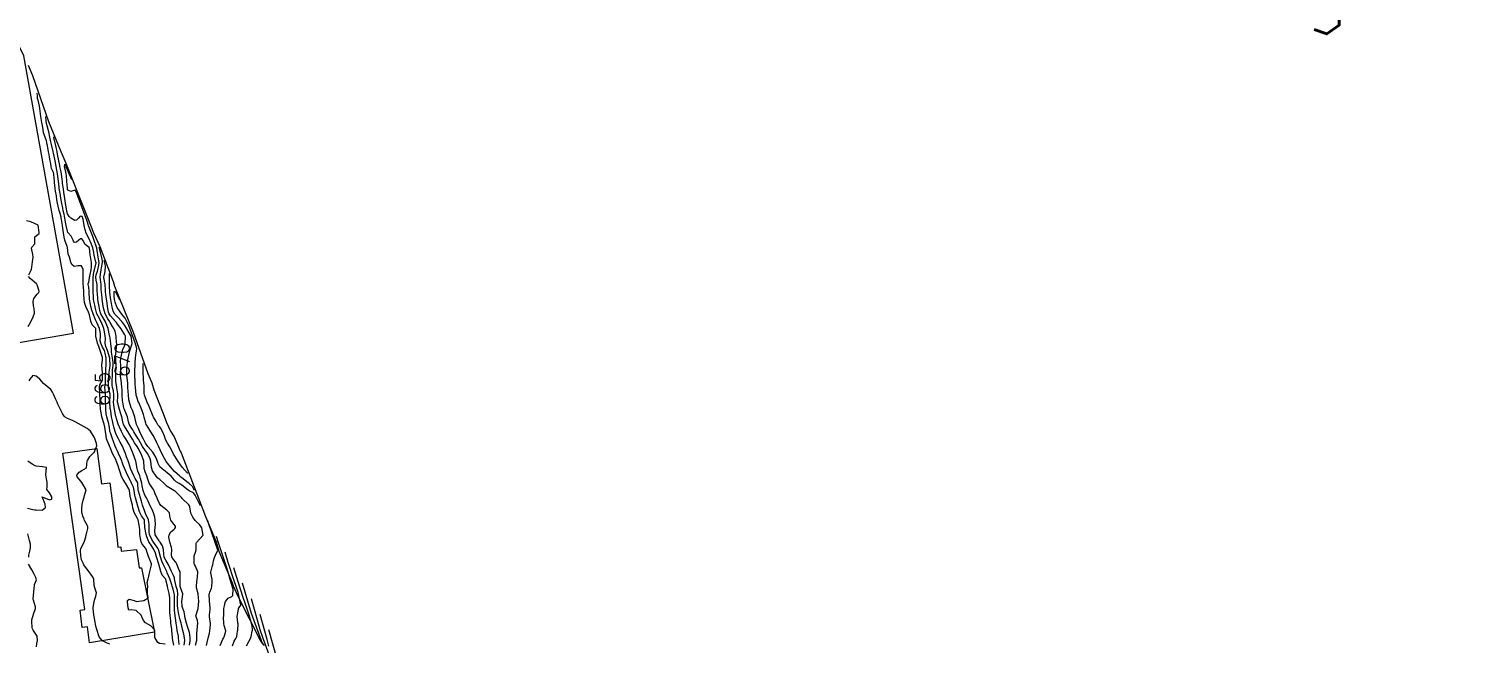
# Model space of a CAD drawing. Header units: metres. Extents: x 292545 to 299085, y 7450245 to 7463078.
# Drawn here: x 295996.8 to 296390.3, y 7458513.5 to 7458681.2 of the extents above; entities that cross this region are included whole.
import ezdxf
from ezdxf.enums import TextEntityAlignment as Align

# ---------------------------------------------------------------- set-up
doc = ezdxf.new("R2010")
doc.units = ezdxf.units.M
for name, color, linetype in [('Area', 45, 'Continuous'), ('Cotas', 45, 'Continuous'), ('Curvas de Nivel 1m', 11, 'Continuous'), ('Curvas de Nivel 5m', 15, 'Continuous'), ('Edificações', 30, 'Continuous')]:
    doc.layers.add(name, color=color, linetype=linetype)
doc.layers.add('TEXTO_CONGELA', color=45, linetype='Continuous', plot=False)
doc.styles.add('ROMANS', font='romans', dxfattribs={"height": 0.2})
doc.styles.add('Style-STANDARD', font='STANDARD.shx')

msp = doc.modelspace()

# ---------------------------------------------------------------- linework, layer by layer
at = {"layer": 'Area'}
msp.add_polyline3d([(295996.58, 7458671.32, 674.78), (295997.72, 7458668.51, 674.8), (296002.11, 7458655.99, 675.31), (296005.48, 7458647.81, 664.75), (296006.84, 7458644.62, 665.01), (296011.66, 7458632.56, 667.5), (296012.78, 7458629.82, 666.95), (296014.4, 7458625.6, 666.2), (296016.1, 7458621.87, 674.54), (296019.71, 7458612.34, 684.27), (296020.14, 7458611.06, 685.37), (296025.22, 7458598.52, 683.02), (296029.17, 7458587.3, 671.92), (296030.28, 7458584.71, 672.46), (296030.86, 7458582.82, 672.67), (296033.36, 7458576.38, 672.77), (296034.31, 7458573.96, 672.57), (296035.39, 7458571.57, 672.39), (296036.32, 7458570.05, 672.43), (296038.03, 7458566.13, 672.46), (296038.31, 7458565.65, 672.39), (296044.9, 7458548.34, 674.89), (296047.78, 7458541.38, 682.91), (296048.53, 7458538.9, 682.16), (296052.14, 7458530.29, 676.46), (296052.48, 7458529.41, 687.72), (296053.74, 7458526.57, 672.01), (296060, 7458514.29, 681.83), (296060.58, 7458513.61, 674.41), (296060.79, 7458513.18, 674.94)], dxfattribs=at)
at = {"layer": 'Curvas de Nivel 1m', "flags": 128}
for points, elevation in [([(296036.27, 7458513.3), (296035.94, 7458515.11), (296035.9, 7458515.3), (296035.89, 7458515.35), (296035.73, 7458517.3), (296035.71, 7458517.56), (296035.5, 7458519.3), (296035.43, 7458519.88), (296035.25, 7458521.31), (296035.2, 7458522.14), (296035.16, 7458523.31), (296035.17, 7458524.2), (296035.21, 7458525.31), (296035.2, 7458526.18), (296035.03, 7458527.31), (296034.67, 7458528.75), (296034.52, 7458529.32), (296034.13, 7458531.11), (296034.09, 7458531.27), (296034.04, 7458531.32), (296033.14, 7458532.33), (296032.72, 7458533.34), (296032.18, 7458535.35), (296031.51, 7458537.36), (296031.26, 7458538.32), (296030.85, 7458539.36), (296030.24, 7458540.27), (296029.49, 7458541.38), (296028.89, 7458542.76), (296028.72, 7458543.39), (296028.4, 7458545.29), (296028.39, 7458545.39), (296028.32, 7458546.95), (296028.29, 7458547.36), (296028.28, 7458547.39), (296027.46, 7458548.52), (296026.99, 7458549.41), (296026.41, 7458551.38), (296026.4, 7458551.42), (296026.39, 7458551.44), (296026.37, 7458551.5), (296025.82, 7458553.43), (296025.67, 7458554.16), (296025.48, 7458555.43), (296025.29, 7458556.29), (296024.76, 7458557.44), (296024.64, 7458557.64), (296024.45, 7458558.01), (296023.73, 7458559.45), (296023.08, 7458560.86), (296022.82, 7458561.46), (296022.5, 7458562.32), (296022.21, 7458563.17), (296022.09, 7458563.47), (296021.7, 7458564.3), (296021.18, 7458565.48), (296020.99, 7458565.92), (296020.56, 7458566.84), (296020.29, 7458567.49), (296019.82, 7458568.73), (296019.53, 7458569.5), (296019.02, 7458571.09), (296018.88, 7458571.51), (296018.83, 7458571.72), (296018.63, 7458573.09), (296018.56, 7458573.51), (296018.54, 7458573.6), (296018.01, 7458575.52), (296017.87, 7458576.32), (296017.78, 7458577.52), (296017.72, 7458578.49), (296017.66, 7458579.52), (296017.62, 7458580.62), (296017.62, 7458581.52), (296017.52, 7458582.74), (296017.49, 7458583.52), (296017.61, 7458584.68), (296017.66, 7458585.52), (296017.67, 7458586.64), (296017.71, 7458587.52), (296017.76, 7458588.57), (296017.84, 7458589.52), (296017.88, 7458590.47), (296017.81, 7458591.52), (296017.6, 7458592.79), (296017.36, 7458593.53), (296016.88, 7458594.49), (296016.37, 7458595.54), (296016.22, 7458596.22), (296016.27, 7458597.54), (296016.27, 7458598.2), (296015.98, 7458599.54), (296015.32, 7458601.18), (296015.14, 7458601.55), (296014.97, 7458601.91), (296014.28, 7458603.56), (296013.97, 7458604.53), (296013.69, 7458605.57), (296013.56, 7458606.11), (296013.33, 7458607.58), (296013.22, 7458609.42), (296013.22, 7458609.58), (296013.21, 7458609.72), (296013.07, 7458610.78), (296012.96, 7458611.58), (296012.97, 7458611.7), (296013.09, 7458612.2), (296013.32, 7458613.37), (296013.34, 7458613.58), (296013.37, 7458613.83), (296013.72, 7458615.57), (296013.83, 7458616.26), (296013.83, 7458617.57), (296013.56, 7458619.18), (296013.49, 7458619.57), (296013.25, 7458621.52), (296013.24, 7458621.57), (296013.2, 7458621.63), (296012.08, 7458622.46), (296011.45, 7458623.6), (296011.23, 7458624.01), (296010.85, 7458623.98), (296010.41, 7458623.61), (296009.74, 7458623.1), (296009.22, 7458623.02), (296008.96, 7458623.37), (296008.86, 7458623.63), (296008.31, 7458624.7), (296007.48, 7458625.65), (296007.37, 7458625.76), (296007.26, 7458626.06), (296006.92, 7458627.65), (296006.83, 7458628.1), (296006.54, 7458629.66), (296006.35, 7458630.69), (296006.16, 7458631.66), (296006.02, 7458632.35), (296005.78, 7458633.66), (296005.41, 7458635.63), (296005.41, 7458635.67), (296005.4, 7458635.7), (296005.37, 7458635.85), (296005.05, 7458637.67), (296004.99, 7458638.08), (296004.82, 7458639.68), (296004.75, 7458640.36), (296004.57, 7458641.68), (296004.39, 7458642.74), (296004.22, 7458643.68), (296003.95, 7458645.22), (296003.86, 7458645.69), (296003.51, 7458647.34), (296003.43, 7458647.69), (296003.4, 7458647.81), (296002.96, 7458649.7), (296002.79, 7458650.46), (296002.5, 7458651.7), (296002.17, 7458653.11), (296001.61, 7458655.44), (296001.54, 7458655.71), (296001.52, 7458655.8), (296001.51, 7458655.93), (296001.49, 7458656.1), (296001.37, 7458657.36)], 666), ([(296037.72, 7458513.48), (296037.59, 7458515.28), (296037.53, 7458515.7), (296037.22, 7458517.29), (296037.08, 7458518.18), (296036.93, 7458519.29), (296036.72, 7458520.58), (296036.62, 7458521.29), (296036.49, 7458522.84), (296036.47, 7458523.3), (296036.49, 7458524.86), (296036.49, 7458525.3), (296036.44, 7458526.94), (296036.4, 7458527.3), (296036.1, 7458528.53), (296035.86, 7458529.3), (296035.75, 7458529.67), (296035.19, 7458531.31), (296034.48, 7458532.98), (296034.33, 7458533.32), (296034.16, 7458533.71), (296033.39, 7458535.33), (296033.03, 7458536.18), (296032.67, 7458537.34), (296032.23, 7458539.05), (296032.1, 7458539.35), (296031.87, 7458539.72), (296030.71, 7458541.37), (296030.26, 7458542.06), (296029.66, 7458543.38), (296029.52, 7458544.15), (296029.56, 7458545.38), (296029.57, 7458546.12), (296029.35, 7458547.38), (296028.59, 7458549.14), (296028.46, 7458549.39), (296028.35, 7458549.67), (296027.77, 7458551.4), (296027.46, 7458552.48), (296027.18, 7458553.41), (296026.61, 7458555.23), (296026.55, 7458555.42), (296026.53, 7458555.53), (296026.46, 7458557.41), (296026.44, 7458557.48), (296025.76, 7458558.72), (296025.39, 7458559.43), (296024.49, 7458561.4), (296024.48, 7458561.44), (296024.46, 7458561.47), (296023.79, 7458563.45), (296023.37, 7458564.62), (296023.06, 7458565.45), (296022.56, 7458566.78), (296022.36, 7458567.27), (296022.27, 7458567.46), (296021.69, 7458568.59), (296021.23, 7458569.47), (296020.6, 7458570.67), (296020.26, 7458571.49), (296019.9, 7458572.77), (296019.76, 7458573.49), (296019.55, 7458574.41), (296019.31, 7458575.5), (296019.07, 7458577.11), (296019, 7458577.51), (296018.96, 7458577.78), (296018.86, 7458579.51), (296018.91, 7458581.33), (296018.91, 7458581.51), (296018.89, 7458581.67), (296018.74, 7458582.3), (296018.5, 7458583.51), (296018.48, 7458583.79), (296018.5, 7458585.51), (296018.51, 7458585.78), (296018.65, 7458587.51), (296018.66, 7458587.65), (296018.82, 7458588.76), (296018.91, 7458589.51), (296018.91, 7458589.59), (296018.84, 7458591.33), (296018.83, 7458591.51), (296018.17, 7458593.52), (296017.71, 7458594.69), (296017.54, 7458595.52), (296017.62, 7458596.82), (296017.57, 7458597.52), (296017.33, 7458599.13), (296017.24, 7458599.53), (296016.95, 7458600.27), (296016.36, 7458601.54), (296015.64, 7458602.88), (296015.33, 7458603.55), (296015, 7458604.65), (296014.84, 7458605.38), (296014.8, 7458605.55), (296014.5, 7458607.03), (296014.42, 7458607.56), (296014.37, 7458608.23), (296014.32, 7458609.56), (296014.28, 7458610.76), (296014.27, 7458611.56), (296014.27, 7458612.39), (296014.28, 7458613.56), (296014.48, 7458614.91), (296014.63, 7458615.56), (296015.07, 7458617.47), (296015.08, 7458617.55), (296015.06, 7458617.64), (296014.6, 7458619.56), (296014.47, 7458620.28), (296014.16, 7458621.56), (296013.57, 7458623.22), (296013.43, 7458623.57), (296013.23, 7458624), (296012.43, 7458625.58), (296012.1, 7458626.43), (296011.84, 7458627.59), (296011.53, 7458629.37), (296011.31, 7458630.1), (296010.77, 7458630.14), (296010.28, 7458629.61), (296009.79, 7458629.12), (296009.29, 7458628.99), (296008.22, 7458629.64), (296007.74, 7458630.08), (296007.31, 7458630.76), (296007.16, 7458631.48), (296007.13, 7458631.64), (296006.83, 7458633.14), (296006.74, 7458633.65), (296006.62, 7458634.39), (296006.47, 7458635.65), (296006.34, 7458636.61), (296006.18, 7458637.66), (296005.98, 7458639.09), (296005.93, 7458639.66), (296005.88, 7458640.12), (296005.64, 7458641.67), (296005.45, 7458642.58), (296005.24, 7458643.67), (296005.19, 7458643.95), (296004.83, 7458645.68), (296004.68, 7458646.5), (296004.49, 7458647.68), (296004.22, 7458648.99), (296003.56, 7458651.65), (296003.55, 7458651.69), (296003.55, 7458651.73), (296003.54, 7458651.75)], 667), ([(296039.11, 7458513.26), (296039.23, 7458514.56), (296039.2, 7458515.26), (296038.97, 7458516.28), (296038.72, 7458517.27), (296038.36, 7458518.9), (296038.27, 7458519.28), (296038.21, 7458519.49), (296038, 7458520.17), (296037.74, 7458521.28), (296037.66, 7458521.64), (296037.36, 7458523.29), (296037.3, 7458524.03), (296037.29, 7458525.29), (296037.31, 7458526.05), (296037.36, 7458527.29), (296037.25, 7458528.13), (296036.94, 7458529.29), (296036.54, 7458530.88), (296036.49, 7458531.3), (296036.44, 7458531.6), (296036.14, 7458532.23), (296035.66, 7458533.3), (296035.3, 7458534.18), (296034.76, 7458535.31), (296034.19, 7458536.2), (296033.78, 7458536.91), (296033.64, 7458537.33), (296033.52, 7458538.02), (296033.45, 7458539.33), (296033.21, 7458540.3), (296032.51, 7458541.35), (296032.39, 7458541.49), (296032.26, 7458541.66), (296031.23, 7458543.36), (296031.12, 7458544.53), (296031.22, 7458545.36), (296031.24, 7458546.28), (296031.2, 7458547.36), (296031.11, 7458548.14), (296030.77, 7458549.36), (296030.36, 7458550.26), (296029.77, 7458551.38), (296029.24, 7458552.52), (296028.82, 7458553.39), (296028.4, 7458554.18), (296027.94, 7458555.4), (296027.67, 7458556.64), (296027.52, 7458557.4), (296027.2, 7458558.66), (296026.98, 7458559.4), (296026.48, 7458560.69), (296026.26, 7458561.41), (296026.03, 7458562.93), (296025.9, 7458563.42), (296025.52, 7458564.42), (296025.15, 7458565.43), (296024.56, 7458566.94), (296024.34, 7458567.44), (296024.08, 7458567.93), (296023.19, 7458569.45), (296022.6, 7458570.43), (296022.02, 7458571.47), (296021.47, 7458572.63), (296021.13, 7458573.48), (296020.65, 7458575.03), (296020.56, 7458575.39), (296020.54, 7458575.48), (296020.51, 7458575.62), (296020.14, 7458577.49), (296019.92, 7458578.72), (296019.86, 7458579.49), (296019.88, 7458580.33), (296019.91, 7458581.49), (296019.8, 7458582.55), (296019.6, 7458583.5), (296019.5, 7458584.24), (296019.49, 7458585.5), (296019.54, 7458586.75), (296019.55, 7458587.5), (296019.6, 7458588.29), (296019.7, 7458589.5), (296019.7, 7458590.37), (296019.58, 7458591.5), (296019.29, 7458593.08), (296019.26, 7458593.5), (296019.28, 7458593.91), (296019.14, 7458595.51), (296018.91, 7458596.89), (296018.8, 7458597.51), (296018.78, 7458597.66), (296018.35, 7458599.52), (296018.04, 7458600.43), (296017.52, 7458601.52), (296016.98, 7458602.42), (296016.36, 7458603.54), (296016.07, 7458604.47), (296015.89, 7458605.54), (296015.66, 7458606.91), (296015.57, 7458607.54), (296015.44, 7458609.16), (296015.42, 7458609.55), (296015.41, 7458611.22), (296015.38, 7458611.55), (296015.1, 7458612.77), (296015.02, 7458613.55), (296015.12, 7458614.15), (296015.47, 7458615.21), (296015.56, 7458615.55), (296015.84, 7458616.85), (296015.89, 7458617.54), (296015.7, 7458619.02), (296015.26, 7458621.42), (296015.2, 7458621.69), (296014.59, 7458623.56), (296014.18, 7458624.62), (296013.27, 7458626.86), (296013.07, 7458627.38), (296013.02, 7458627.57), (296012.97, 7458627.88), (296012.69, 7458628.78), (296009.81, 7458636.33), (296009.39, 7458637.26), (296008.17, 7458636.85), (296007.39, 7458637.22), (296007.31, 7458637.55), (296007.29, 7458637.64), (296007.28, 7458637.76), (296007.08, 7458639.65), (296007.02, 7458641.23), (296006.97, 7458641.65), (296006.82, 7458642.28), (296006.49, 7458643.61), (296006.57, 7458644.36), (296008.42, 7458640.13)], 668), ([(295996.74, 7458614.15), (295997.12, 7458614.95), (295997.48, 7458615.76), (295997.61, 7458616.23), (295997.79, 7458617.75), (295997.92, 7458619.01), (295997.83, 7458619.75), (295997.48, 7458621.48), (295997.61, 7458621.76), (295998.36, 7458622.6), (295998.37, 7458623.75), (295998.42, 7458624.57), (295999.25, 7458625.16), (295999.57, 7458625.41), (295999.6, 7458625.74), (295999.27, 7458627.74), (295997.29, 7458628.62), (295996.15, 7458628.92)], 664), ([(296040.5, 7458513.24), (296040.69, 7458514.48), (296040.72, 7458515.24), (296040.5, 7458516.7), (296040.36, 7458517.25), (296039.98, 7458518.33), (296039.7, 7458519.25), (296039.36, 7458520.62), (296039.27, 7458521.26), (296039.09, 7458522.33), (296038.73, 7458523.27), (296038.58, 7458523.81), (296038.45, 7458525.27), (296038.54, 7458525.75), (296038.74, 7458527.27), (296038.11, 7458528.97), (296038, 7458529.28), (296037.97, 7458529.42), (296038.04, 7458531.28), (296038.01, 7458533.13), (296037.97, 7458533.27), (296037.74, 7458533.69), (296037.09, 7458535.29), (296036.81, 7458535.91), (296036.2, 7458536.62), (296035.74, 7458537.3), (296035.67, 7458537.84), (296035.76, 7458539.3), (296035.64, 7458539.91), (296035.19, 7458541.31), (296034.91, 7458542.67), (296034.96, 7458543.31), (296035.46, 7458544.14), (296036.29, 7458544.74), (296036.59, 7458545.01), (296036.74, 7458545.29), (296036.73, 7458545.72), (296036.31, 7458546.22), (296035.49, 7458547.31), (296035.2, 7458548.45), (296035.06, 7458549.31), (296034.35, 7458550.03), (296032.75, 7458551.34), (296032.38, 7458551.84), (296031.91, 7458552.87), (296031.71, 7458553.35), (296031.23, 7458554.54), (296030.95, 7458555.36), (296030.77, 7458555.71), (296030.43, 7458556.08), (296029.56, 7458557.38), (296029.08, 7458558.76), (296028.89, 7458559.39), (296028.48, 7458560.53), (296028.23, 7458561.39), (296028.18, 7458561.71), (296028.09, 7458563.39), (296027.94, 7458563.97), (296027.33, 7458565.4), (296026.56, 7458566.97), (296026.28, 7458567.41), (296025.58, 7458568.43), (296024.99, 7458569.43), (296024.59, 7458570.1), (296023.73, 7458571.45), (296022.63, 7458573.23), (296022.52, 7458573.46), (296022.46, 7458573.63), (296022.09, 7458575.47), (296021.86, 7458576.28), (296021.46, 7458577.47), (296020.98, 7458579.2), (296020.95, 7458579.48), (296021.05, 7458581.15), (296021.05, 7458581.48), (296021.03, 7458581.77), (296020.75, 7458583.41), (296020.74, 7458583.47), (296020.49, 7458585.21), (296020.49, 7458585.48), (296020.48, 7458585.78), (296020.45, 7458587.49), (296020.54, 7458589.21), (296020.55, 7458589.48), (296020.49, 7458591.14), (296020.45, 7458591.49), (296020.42, 7458591.92), (296020.55, 7458593.48), (296020.71, 7458595.3), (296020.7, 7458595.48), (296020.69, 7458595.69), (296020.58, 7458597.49), (296020.26, 7458598.81), (296019.95, 7458599.49), (296019.56, 7458600.11), (296018.96, 7458601.16), (296018.76, 7458601.51), (296018.31, 7458602.18), (296017.55, 7458603.52), (296017.04, 7458605.5), (296017.04, 7458605.53), (296017.03, 7458605.55), (296017.01, 7458605.68), (296016.75, 7458607.53), (296016.71, 7458607.87), (296016.53, 7458609.54), (296016.51, 7458610.09), (296016.51, 7458611.54), (296016.39, 7458612.24), (296016.19, 7458613.54), (296016.27, 7458614.39), (296016.48, 7458615.54), (296016.58, 7458616.09), (296016.83, 7458617.53), (296016.82, 7458617.87), (296016.71, 7458618.45), (296016.37, 7458619.97), (296015.94, 7458621.68)], 669), ([(295996.62, 7458600.1), (295996.95, 7458600.77), (295997.46, 7458601.76), (295997.98, 7458602.76), (295998.3, 7458603.75), (295998.22, 7458604.97), (295998.04, 7458605.75), (295997.9, 7458606.89), (295998.11, 7458607.75), (295999.05, 7458608.91), (295999.46, 7458609.34), (295999.56, 7458609.74), (295999.08, 7458611.42), (295998.97, 7458611.63), (295998.86, 7458611.74), (295997.1, 7458613.22), (295996.71, 7458613.77)], 664), ([(296043.55, 7458551.23), (296042.11, 7458554.12), (296041.65, 7458554.76), (296040.42, 7458555.36), (296040.14, 7458555.54), (296038.44, 7458556.83), (296038.18, 7458557.01), (296037.7, 7458557.28), (296036.91, 7458557.76), (296036.45, 7458558.19), (296035.51, 7458559.31), (296034.48, 7458560.25), (296033.05, 7458561.33), (296032.5, 7458561.89), (296031.97, 7458562.81), (296031.79, 7458563.35), (296031.45, 7458564.29), (296030.87, 7458565.36), (296030.54, 7458565.83), (296029.17, 7458567.38), (296028.57, 7458568.31), (296028.04, 7458569.4), (296027.39, 7458570.61), (296026.97, 7458571.41), (296026.62, 7458572.26), (296026.28, 7458573.07), (296026.14, 7458573.42), (296025.82, 7458574.6), (296025.63, 7458575.43), (296025.06, 7458577.05), (296024.92, 7458577.44), (296024.85, 7458577.6), (296024.69, 7458577.96), (296024.18, 7458579.45), (296024.03, 7458580.13), (296023.88, 7458581.45), (296023.82, 7458582.37), (296023.78, 7458583.45), (296023.7, 7458584.51), (296023.62, 7458585.45), (296023.51, 7458586.74), (296023.47, 7458587.45), (296023.46, 7458588.81), (296023.52, 7458589.45), (296023.69, 7458590.59), (296023.86, 7458591.45), (296024.03, 7458592.27), (296024.31, 7458593.45), (296024.89, 7458595.43), (296024.62, 7458597.43), (296024.42, 7458597.94), (296022.95, 7458600.37), (296022.1, 7458601.47), (296020.98, 7458602.61), (296020.18, 7458603.49), (296019.77, 7458604.27), (296019.43, 7458605.5), (296019.35, 7458605.84), (296019.1, 7458607.5), (296019.04, 7458607.92), (296018.86, 7458609.5), (296018.78, 7458611.2), (296018.75, 7458611.5), (296018.72, 7458611.87), (296018.72, 7458613.51), (296018.76, 7458613.86), (296018.78, 7458614.17), (296018.72, 7458614.51)], 671), ([(296041.95, 7458555.39), (296041.35, 7458556.48), (296040.44, 7458557.35), (296040.19, 7458557.51), (296038.46, 7458558.83), (296038.21, 7458559.02), (296037.92, 7458559.28), (296036.48, 7458560.61), (296035.8, 7458561.31), (296034.51, 7458562.9), (296034.22, 7458563.32), (296033.75, 7458564.09), (296033.11, 7458565.33), (296032.55, 7458566.48), (296032.15, 7458567.35), (296031.65, 7458568.43), (296031.19, 7458569.36), (296030.6, 7458570.41), (296030.01, 7458571.38), (296028.97, 7458573.04), (296028.78, 7458573.39), (296028.64, 7458573.77), (296028.17, 7458575.39), (296027.97, 7458576.09), (296027.51, 7458577.4), (296026.7, 7458579.35), (296026.68, 7458579.39), (296026.68, 7458579.41), (296026.17, 7458580.87), (296026.03, 7458581.42), (296025.88, 7458582.56), (296025.83, 7458583.42), (296025.78, 7458584.44), (296025.7, 7458585.43), (296025.62, 7458586.6), (296025.62, 7458587.43), (296025.68, 7458588.29), (296025.71, 7458589.43), (296025.71, 7458590.31), (296025.81, 7458591.43), (296025.93, 7458592.35), (296026.09, 7458593.42), (296026.17, 7458594.12), (296025.78, 7458595.67), (296023.98, 7458600.37), (296022.98, 7458602.39), (296022.11, 7458603.47), (296021.01, 7458604.98), (296020.84, 7458605.31), (296020.77, 7458605.48), (296020.31, 7458606.77), (296020.15, 7458607.49), (296020.05, 7458608.49), (296020, 7458609.62), (296020.34, 7458609.65), (296021.48, 7458607.37)], 672), ([(296040.12, 7458560.12), (296040.03, 7458560.14), (296038.5, 7458561.73), (296037.89, 7458562.66), (296037.5, 7458563.29), (296036.53, 7458564.78), (296036.22, 7458565.3), (296035.89, 7458565.95), (296035.17, 7458567.31), (296034.57, 7458568.32), (296034.04, 7458569.33), (296033.72, 7458570.21), (296033.29, 7458571.33), (296032.62, 7458572.46), (296032.25, 7458572.96), (296031.96, 7458573.35), (296031.45, 7458574.17), (296030.76, 7458575.37), (296030.66, 7458575.61), (296029.96, 7458577.38), (296029.34, 7458578.74), (296029.04, 7458579.39), (296028.71, 7458580.19), (296028.32, 7458581.39), (296028.23, 7458581.89), (296028.19, 7458583.4), (296028.16, 7458583.99), (296028.05, 7458585.4), (296028, 7458586.18), (296027.96, 7458587.4), (296027.94, 7458588.27), (296027.91, 7458589.22), (296027.96, 7458590.01)], 673), ([(296018.82, 7458513.5), (296017.93, 7458513.93), (296016.86, 7458514.46), (296015.94, 7458515.54), (296015.3, 7458517.55), (296015.05, 7458518.48), (296014.81, 7458519.55), (296014.53, 7458521.04), (296014.46, 7458521.56), (296014.32, 7458523.28), (296014.33, 7458523.56), (296014.54, 7458525.07), (296014.63, 7458525.55), (296014.99, 7458526.63), (296015.21, 7458527.55), (296014.78, 7458528.88), (296014.54, 7458529.56), (296014.46, 7458531.22), (296014.39, 7458531.56), (296014.14, 7458531.99), (296012.9, 7458533.57), (296012.17, 7458534.5), (296011.77, 7458535.18), (296011.55, 7458535.59), (296011.15, 7458536.55), (296010.9, 7458537.6), (296010.8, 7458539.02), (296010.93, 7458539.6), (296011.66, 7458541), (296011.9, 7458541.59), (296012.26, 7458542.77), (296012.42, 7458543.43), (296012.46, 7458543.58), (296012.81, 7458545.06), (296012.8, 7458545.58), (296012.31, 7458546.61), (296011.96, 7458547.22), (296011.8, 7458547.59), (296011.5, 7458548.43), (296011.22, 7458549.6), (296011.2, 7458550.44), (296011.34, 7458551.6), (296011.61, 7458552.82), (296011.8, 7458553.59), (296011.92, 7458554.07), (296012.42, 7458555.58), (296011.18, 7458557.59), (296010.45, 7458558.49), (296009.95, 7458559.1), (296009.88, 7458559.61), (296010.08, 7458559.99), (296010.47, 7458560.37), (296011.18, 7458560.9), (296012.49, 7458561.58), (296012.7, 7458563.39), (296012.75, 7458563.58), (296013.41, 7458564.69), (296014.28, 7458565.56), (296014.43, 7458565.68), (296014.55, 7458565.81), (296015.32, 7458567.55), (296015.24, 7458568.22), (296014.71, 7458569.56), (296014.59, 7458569.91), (296013.53, 7458571.57), (296012.62, 7458572.31), (296010.99, 7458573.24), (296010.63, 7458573.43), (296010.53, 7458573.5), (296010.37, 7458573.6), (296009.25, 7458574.23), (296008.64, 7458574.46), (296007.27, 7458575.02), (296006.65, 7458575.35), (296006.38, 7458575.65), (296005.96, 7458576.36), (296005.31, 7458577.66), (296004.7, 7458578.94), (296004.47, 7458579.45), (296004.37, 7458579.67), (296004.04, 7458580.35), (296003.45, 7458581.69), (296003.24, 7458582.19), (296002.75, 7458582.94), (296001.73, 7458583.71), (296000.76, 7458584.53), (295999.77, 7458585.73), (295998.79, 7458586.59), (295997.81, 7458586.73), (295997.03, 7458585.77), (295996.77, 7458585.31)], 664), ([(295996.36, 7458550.55), (295997.89, 7458550.23), (295998.36, 7458550.15), (295998.77, 7458550.16), (296000.36, 7458550.05), (296001.3, 7458550.78), (296001.25, 7458551.71), (296000.39, 7458553.72), (296002.38, 7458552.86), (296002.99, 7458553.09), (296003.03, 7458553.69), (296002.41, 7458554.74), (296001.63, 7458555.71), (296001.73, 7458556.41), (296001.73, 7458557.71), (296001.56, 7458558.61), (296001.4, 7458559.71), (296001.48, 7458560.71), (296001.59, 7458561.71), (296000.49, 7458561.9), (295998.8, 7458562.05), (295998.5, 7458562.12), (295997.67, 7458562.59), (295996.51, 7458563.41)], 663), ([(296045.21, 7458513.19), (296045.54, 7458514.79), (296045.63, 7458515.18), (296045.96, 7458516.56), (296046.09, 7458517.05), (296046.12, 7458517.18), (296046.28, 7458518.89), (296046.26, 7458519.18), (296046.01, 7458520.95), (296045.99, 7458521.15), (296045.98, 7458521.18), (296045.98, 7458521.21), (296046.02, 7458521.5), (296046.21, 7458523), (296046.21, 7458523.18), (296046.05, 7458524.49), (296045.98, 7458525.18), (296045.97, 7458525.27), (296045.94, 7458527.18), (296045.96, 7458527.31), (296046.09, 7458527.66), (296046.51, 7458528.77), (296046.61, 7458529.18), (296046.76, 7458530.54), (296046.73, 7458531.17), (296046.39, 7458532.93), (296046.39, 7458533.18), (296046.76, 7458534.58), (296046.92, 7458535.17), (296047.11, 7458536.26), (296047.36, 7458537.17), (296047.62, 7458537.75), (296048.22, 7458539.16), (296045.7, 7458546.51), (296045.51, 7458547.12)], 671), ([(295996.72, 7458537.24), (295996.78, 7458537.76), (295997.08, 7458538.9), (295997.26, 7458539.76), (295997.2, 7458540.8), (295996.99, 7458541.76), (295996.45, 7458543.6)], 663), ([(296048.87, 7458513.15), (296049.66, 7458514.86), (296049.8, 7458515.13), (296049.95, 7458515.52), (296050.36, 7458516.73), (296050.4, 7458517.13), (296049.99, 7458518.65), (296049.88, 7458519.13), (296049.85, 7458520.97), (296049.86, 7458521.13), (296049.92, 7458523.02), (296049.91, 7458523.13), (296049.91, 7458523.26), (296050.05, 7458523.95), (296050.28, 7458524.9), (296050.35, 7458525.13), (296051.08, 7458526.11), (296052.08, 7458526.48), (296052.37, 7458526.82), (296052.4, 7458528.52), (296051.81, 7458530.52), (296051.02, 7458533.41), (296050.71, 7458534.32), (296050.52, 7458534.87), (296048.42, 7458541.13), (296047.88, 7458542.87)], 672), ([(296052.22, 7458513.11), (296052.68, 7458514.36), (296053.13, 7458515.1), (296053.4, 7458515.64), (296053.66, 7458517.09), (296053.67, 7458517.39), (296053.76, 7458519.09), (296053.74, 7458519.34), (296053.56, 7458521.09), (296053.58, 7458521.53), (296053.87, 7458523.09), (296053.9, 7458523.23), (296054.04, 7458523.55), (296054.51, 7458524.16), (296054.52, 7458524.26), (296053.82, 7458527.63), (296053.19, 7458529.51), (296052.82, 7458530.56), (296051.12, 7458535.79), (296050.26, 7458538.63)], 673), ([(295998.89, 7458512.77), (295998.93, 7458513.74), (295999.1, 7458514.57), (295999.01, 7458515.74), (295997.97, 7458517.32), (295997.75, 7458517.75), (295997.69, 7458518.04), (295997.6, 7458519.75), (295997.62, 7458520.13), (295998.01, 7458521.75), (295998.55, 7458523.23), (295998.59, 7458523.74), (295998.06, 7458525.49), (295997.97, 7458525.75), (295997.95, 7458525.86), (295998.09, 7458527.75), (295998.27, 7458529.59), (295998.33, 7458529.75), (295998.82, 7458531.05), (295998.68, 7458531.74), (295998.15, 7458532.83), (295997.6, 7458533.76), (295996.65, 7458535.3)], 663), ([(296056.05, 7458513.06), (296056.73, 7458514.26), (296057.18, 7458515.05), (296057.39, 7458515.6), (296057.65, 7458517.04), (296057.69, 7458517.32), (296057.69, 7458517.61), (296057.59, 7458518.36), (296057.51, 7458518.89), (296056.81, 7458521.47), (296055.68, 7458524.67), (296055.14, 7458526.22), (296053.79, 7458530.49), (296052.64, 7458534.38)], 674), ([(296062.43, 7458510.17), (296060.59, 7458515.12), (296059.82, 7458517.47), (296059.08, 7458520.03), (296057.4, 7458525.89)], 676), ([(296062.2, 7458513.02), (296061.7, 7458514.83), (296059.78, 7458521.65)], 677), ([(296064.31, 7458509.68), (296062.15, 7458517.4)], 678)]:
    msp.add_lwpolyline(points, dxfattribs=dict(at, elevation=elevation))
at = {"layer": 'Curvas de Nivel 5m', "flags": 128}
for points, elevation in [([(296033.92, 7458513.53), (296032.34, 7458513.76), (296031.93, 7458513.96), (296031.14, 7458515.36), (296031.09, 7458516.22), (296031.07, 7458517.36), (296029.98, 7458518.55), (296028.59, 7458519.38), (296028, 7458520), (296027.58, 7458520.97), (296027.36, 7458521.4), (296026.03, 7458522.69), (296024.61, 7458522.86), (296024.03, 7458522.84), (296023.79, 7458523.44), (296023.64, 7458525.03), (296023.66, 7458525.45), (296024.07, 7458525.83), (296025.5, 7458525.43), (296026.06, 7458525.17), (296028.06, 7458525.39), (296029.29, 7458526.16), (296029.08, 7458527.38), (296029.13, 7458528.35), (296029.16, 7458529.38), (296029.05, 7458530.31), (296029.24, 7458531.38), (296029.47, 7458532.04), (296029.75, 7458533.37), (296029.8, 7458533.73), (296030.18, 7458535.16), (296030.21, 7458535.34), (296030.2, 7458535.37), (296030.18, 7458535.44), (296029.38, 7458537.38), (296029.05, 7458538.55), (296028.75, 7458539.38), (296028.24, 7458540.08), (296027.65, 7458540.8), (296027.4, 7458541.4), (296027.16, 7458542.31), (296027.05, 7458543.41), (296026.99, 7458544.71), (296026.9, 7458545.41), (296026.82, 7458545.93), (296026.55, 7458547.42), (296026.48, 7458547.57), (296026.33, 7458547.8), (296025.48, 7458549.43), (296025.13, 7458550.67), (296024.97, 7458551.43), (296024.45, 7458553.38), (296024.44, 7458553.44), (296024.4, 7458553.88), (296024.17, 7458555.44), (296023.98, 7458555.89), (296023.07, 7458557.45), (296022.45, 7458558.44), (296022.06, 7458559.07), (296021.94, 7458559.47), (296021.78, 7458560.17), (296021.32, 7458561.48), (296021.11, 7458562.09), (296020.6, 7458563.49), (296020.52, 7458563.68), (296019.6, 7458565.5), (296018.92, 7458567.14), (296018.79, 7458567.51), (296018.72, 7458567.67), (296018.57, 7458567.98), (296017.95, 7458569.52), (296017.8, 7458570.32), (296017.64, 7458571.52), (296017.44, 7458572.7), (296017.26, 7458573.52), (296016.65, 7458575.47), (296016.63, 7458575.51), (296016.63, 7458575.53), (296016.62, 7458575.57), (296016.3, 7458577.54), (296016.22, 7458579.06), (296016.24, 7458579.54), (296016.24, 7458580.01), (296016.14, 7458581.54), (296016.11, 7458582.17), (296016.01, 7458583.54), (296016.09, 7458584.21), (296016.77, 7458585.32), (296016.83, 7458585.47), (296016.83, 7458585.53), (296016.8, 7458587.53), (296016.67, 7458589.53), (296016.68, 7458589.68), (296016.84, 7458590.93), (296016.87, 7458591.5), (296016.87, 7458591.53), (296016.84, 7458591.64), (296016.17, 7458593.54), (296015.82, 7458594.61), (296015.5, 7458595.54), (296015.03, 7458597.44), (296015.02, 7458597.55), (296014.99, 7458599.5), (296014.98, 7458599.55), (296014.94, 7458599.61), (296013.98, 7458600.59), (296013.64, 7458601.57), (296013.27, 7458603.3), (296013.17, 7458603.58), (296013.13, 7458603.71), (296013, 7458604.04), (296012.26, 7458605.59), (296011.97, 7458606.64), (296011.83, 7458607.59), (296011.73, 7458608.92), (296011.72, 7458609.59), (296011.65, 7458611.02), (296011.61, 7458611.59), (296011.56, 7458613.14), (296011.57, 7458613.6), (296011.61, 7458615.11), (296011.6, 7458615.6), (296011.14, 7458616.64), (296010.12, 7458616.64), (296009.14, 7458616.46), (296008.47, 7458616.96), (296008.21, 7458617.63), (296007.83, 7458618.99), (296007.54, 7458619.64), (296007.46, 7458619.92), (296007.3, 7458621.65), (296007.29, 7458621.73), (296007.21, 7458621.9), (296006.59, 7458623.66), (296006.42, 7458624.48), (296006.2, 7458625.66), (296006.01, 7458626.92), (296005.91, 7458627.66), (296005.68, 7458629.28), (296005.61, 7458629.67), (296005.57, 7458629.93), (296005.32, 7458630.92), (296005.07, 7458631.67), (296004.96, 7458632.04), (296004.58, 7458633.68), (296004.42, 7458634.62), (296004.26, 7458635.68), (296004.07, 7458637), (296003.98, 7458637.68), (296003.77, 7458639.33), (296003.74, 7458639.69), (296003.57, 7458641.56), (296003.55, 7458641.69), (296003.45, 7458642.1), (296002.94, 7458643.18), (296002.84, 7458643.7), (296002.76, 7458644.41), (296002.5, 7458645.7), (296002.26, 7458646.95), (296002.12, 7458647.7), (296001.81, 7458649.42), (296001.77, 7458649.71), (296001.55, 7458650.68), (296001.2, 7458651.72), (296000.77, 7458652.92), (296000.63, 7458653.72), (296000.47, 7458654.86), (296000.29, 7458655.73), (296000.02, 7458657.34), (295999.77, 7458659.5), (295999.66, 7458660.16), (295999.28, 7458661.74), (295999.17, 7458662.26), (295999.09, 7458662.95), (295999.06, 7458663.69)], 665), ([(296042.16, 7458513.23), (296042.52, 7458514.64), (296042.57, 7458515.22), (296042.57, 7458516.61), (296042.61, 7458517.22), (296042.75, 7458518.46), (296042.81, 7458519.22), (296042.73, 7458519.95), (296042.31, 7458521.23), (296042.34, 7458521.54), (296042.89, 7458523.22), (296043.04, 7458524.22), (296043.05, 7458525.22), (296043.04, 7458526.18), (296042.89, 7458527.22), (296042.45, 7458528.88), (296042.41, 7458529.23), (296042.45, 7458529.55), (296042.63, 7458531.22), (296042.75, 7458531.83), (296042.83, 7458533.22), (296042.18, 7458534.81), (296041.92, 7458535.23), (296041.8, 7458535.62), (296041.82, 7458537.23), (296041.86, 7458537.58), (296042.22, 7458538.64), (296042.32, 7458539.23), (296042.38, 7458541.1), (296042.44, 7458541.23), (296044.27, 7458543.2), (296043.87, 7458545.21), (296043.26, 7458546.16), (296042.32, 7458546.95), (296042.05, 7458547.23), (296041.46, 7458548.11), (296040.94, 7458549.24), (296040.65, 7458550.96), (296040.56, 7458551.25), (296040.38, 7458551.47), (296038.59, 7458553.27), (296038.4, 7458553.46), (296036.51, 7458555.3), (296036.46, 7458555.34), (296036.42, 7458555.35), (296036.29, 7458555.44), (296034.43, 7458556.48), (296033.61, 7458557.33), (296032.45, 7458558.39), (296031.91, 7458558.8), (296031.42, 7458559.36), (296030.48, 7458560.8), (296030.24, 7458561.37), (296030.19, 7458561.68), (296030.03, 7458563.37), (296029.84, 7458564.06), (296029.15, 7458565.38), (296028.55, 7458566.2), (296027.7, 7458567.4), (296026.64, 7458569.36), (296026.61, 7458569.41), (296026.58, 7458569.46), (296025.4, 7458571.43), (296025.11, 7458571.92), (296024.62, 7458572.6), (296024.12, 7458573.45), (296023.93, 7458574.16), (296023.66, 7458575.45), (296022.92, 7458577.22), (296022.81, 7458577.46), (296022.69, 7458577.85), (296022.34, 7458579.46), (296022.3, 7458579.87), (296022.24, 7458581.46), (296022.17, 7458582.89), (296022.12, 7458583.47), (296022, 7458584.7), (296021.89, 7458585.47), (296021.74, 7458586.52), (296021.71, 7458587.47), (296021.79, 7458588.5), (296021.8, 7458589.47), (296021.78, 7458590.52), (296021.87, 7458591.47), (296022.04, 7458592.29), (296022.27, 7458593.47), (296022.4, 7458593.94), (296022.89, 7458594.95), (296023.03, 7458595.46), (296023.12, 7458597.25), (296023.08, 7458597.46), (296022.93, 7458597.8), (296021.88, 7458599.47), (296020.96, 7458600.72), (296020.63, 7458601.16), (296020.36, 7458601.49), (296018.99, 7458602.99), (296018.64, 7458603.51), (296018.48, 7458604.03), (296018.23, 7458605.52), (296018.07, 7458606.56), (296017.92, 7458607.52), (296017.74, 7458608.83), (296017.66, 7458609.52), (296017.64, 7458610.09), (296017.57, 7458611.52), (296017.22, 7458613.42), (296017.21, 7458613.53), (296017.53, 7458615.13), (296017.61, 7458616.59), (296017.33, 7458618.09)], 670), ([(296060.48, 7458513.41), (296060.45, 7458513.59), (296060.08, 7458514.72), (296058.15, 7458519.86), (296057.47, 7458521.87), (296056.44, 7458525.25), (296055.02, 7458530.14)], 675)]:
    msp.add_lwpolyline(points, dxfattribs=dict(at, elevation=elevation))
at = {"layer": 'Edificações', "elevation": 672.29}
msp.add_lwpolyline([(295889.33, 7458710.89), (295898.1, 7458662.21), (295958.03, 7458672.29), (295965.07, 7458631.29), (295957.94, 7458630.09), (295960.57, 7458614.55), (295968.21, 7458615.83), (295969.22, 7458609.58), (295988.86, 7458612.99), (295991.44, 7458595.29), (296008.94, 7458598.31), (295995.41, 7458673.84), (295994.23, 7458676.36), (295993.74, 7458677.53), (295993.25, 7458678.7), (295992.6, 7458680.3), (295991.95, 7458681.91)], dxfattribs=at)
at = {"layer": 'Edificações'}
msp.add_lwpolyline([(296031.02, 7458516.83), (296013.29, 7458513.93), (296012.77, 7458518.25), (296011.29, 7458518.07), (296010.72, 7458522.84), (296011.99, 7458522.99), (296005.99, 7458565.58), (296015.26, 7458566.89), (296016.55, 7458557.23), (296018.81, 7458557.54), (296020.78, 7458542.75), (296021.06, 7458539.97), (296021.79, 7458540.04), (296021.91, 7458538.86), (296026.07, 7458539.29), (296026.83, 7458534.29), (296027.43, 7458534.38)], close=True, dxfattribs=at)

# ---------------------------------------------------------------- texts
at = {"layer": 'Cotas', "style": 'Style-STANDARD'}
for s, rotation, p in [('670', 89.4616, (296022.21, 7458591.04, 670)), ('665', 89.6058, (296016.78, 7458583.09, 665))]:
    msp.add_text(s, height=4, rotation=rotation, dxfattribs=at).set_placement(p, align=Align.MIDDLE_CENTER)
at = {"layer": 'TEXTO_CONGELA', "style": 'ROMANS', "width": 0.8}
msp.add_text('ESTAÇÃO DE VALINHOS', height=50, dxfattribs=at).set_placement((296207.28, 7458694.14))

doc.saveas('drawing.dxf')
